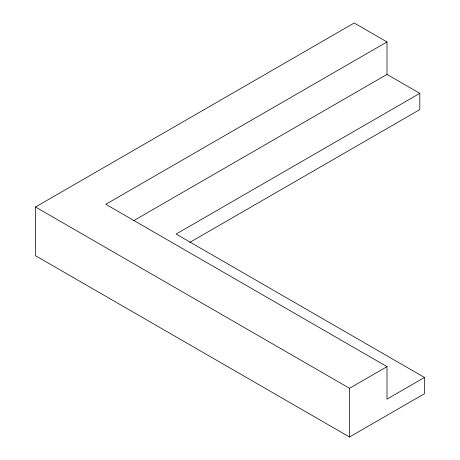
<?xml version="1.0" encoding="UTF-8"?>
<svg xmlns="http://www.w3.org/2000/svg" width="460" height="460" viewBox="0 0 460 460"><rect width="100%" height="100%" fill="white"/><g stroke="black" fill="none" stroke-linecap="round" stroke-linejoin="round"><path stroke-width="0.69" d="M189.779 242.397L419.813 109.589L419.813 93.351L176.099 234.059L424.499 377.47L424.499 393.708L349.514 437L35.5 255.708L35.5 207L354.2 23L387.004 41.94L387.004 74.411L133.797 220.599M387.004 41.94L105.8 204.292L387.004 366.649L387.004 399.119L424.499 377.47M35.5 207L349.514 388.292L387.004 366.649M387.004 74.411L419.813 93.351M349.514 388.292L349.514 437"/></g></svg>
